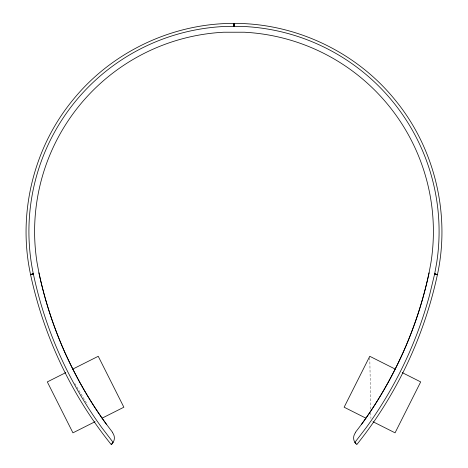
<?xml version="1.0" encoding="UTF-8"?>
<svg xmlns="http://www.w3.org/2000/svg" width="468" height="468" viewBox="0 0 468 468"><rect width="100%" height="100%" fill="white"/><g stroke="black" fill="none" stroke-linecap="round" stroke-linejoin="round"><path stroke-width="0.35" stroke-dasharray="2.34 1.75" d="M74.775 383.438L87.387 404.563M369.79 357.733L370.761 409.857M370.814 412.747L370.925 418.538"/><path stroke-width="0.7" d="M233.86 26.261L234 23.406C295.84 23.148 356.873 52.293 395.571 100.532C434.684 148.374 450.503 214.069 437.457 274.47L437.387 274.745C424.119 336.591 396.378 395.261 356.786 444.6L354.481 441.733A8.553 8.553 0 0 1 355.487 432.625L355.311 432.479C374.546 407.774 390.382 380.525 403.311 352.035A398.59 398.59 0 0 0 429.062 272.832L430.934 262.7A199.538 199.538 0 0 0 244.302 32.222L223.698 32.228A199.538 199.538 0 0 0 37.06 262.7L38.943 272.832A398.59 398.59 0 0 0 64.695 352.035C77.612 380.531 93.46 407.774 112.689 432.479L112.513 432.625A8.553 8.553 0 0 1 113.519 441.733L111.478 444.389M354.867 442.412L366.204 427.635A404.785 404.785 0 0 0 429.718 294.483L434.596 274.154L437.387 274.745L434.655 273.874L436.562 263.589A205.23 205.23 0 0 0 244.6 26.536L223.4 26.536A205.23 205.23 0 0 0 33.339 273.879L30.584 274.605L33.404 274.154A404.767 404.767 0 0 0 101.796 427.635L113.133 442.412L112.074 443.799M437.416 274.605L434.596 274.154L437.369 274.453L437.235 274.716M111.413 444.442L111.244 444.577C71.581 395.29 43.91 336.574 30.601 274.751L33.339 273.879M30.613 274.745L30.882 274.4L30.613 274.745C17.445 214.274 33.263 148.45 72.429 100.532C111.097 52.334 172.066 23.189 233.86 23.406L234.14 26.261L234.14 25.763M435.603 274.371L434.655 273.874M435.351 274.312L436.79 274.622M435.837 274.418L437.369 274.453M436.626 274.587L435.901 274.143M437.217 274.418L437.352 274.739L437.305 274.435M436.123 274.189L436.299 274.371M30.689 274.734L32.368 274.23M30.765 274.716L32.163 274.418M30.636 274.453L32.099 274.143L31.479 274.271M31.514 274.412L31.151 274.342M31.338 274.447L31.701 274.371M112.045 443.828L111.396 444.454M32.128 274.277L32.333 274.09M32.584 274.037L33.164 274.061M32.62 274.178L33.398 274.154L32.643 274.318M65.748 372.633L47.315 381.911L72.938 432.836L95.045 421.715M72.815 369.076L98.239 356.288L123.862 407.213L102.17 418.129M32.912 274.26L33.368 274.014M234.14 23.646L233.86 23.418L233.86 25.488M234 23.441L234 26.255L234 23.646M436.662 274.447L437.182 274.558M395.185 369.076L369.761 356.288L344.138 407.213L365.83 418.129M402.228 372.622L420.685 381.911L395.062 432.836L372.996 421.732M435.152 273.979L435.38 274.172L434.632 274.014M355.937 443.816L355.481 443.29M355.013 442.664L355.323 443.079M106.412 424.283A398.865 398.865 0 0 1 38.938 272.832M429.062 272.832A398.865 398.865 0 0 1 361.589 424.283"/></g></svg>
